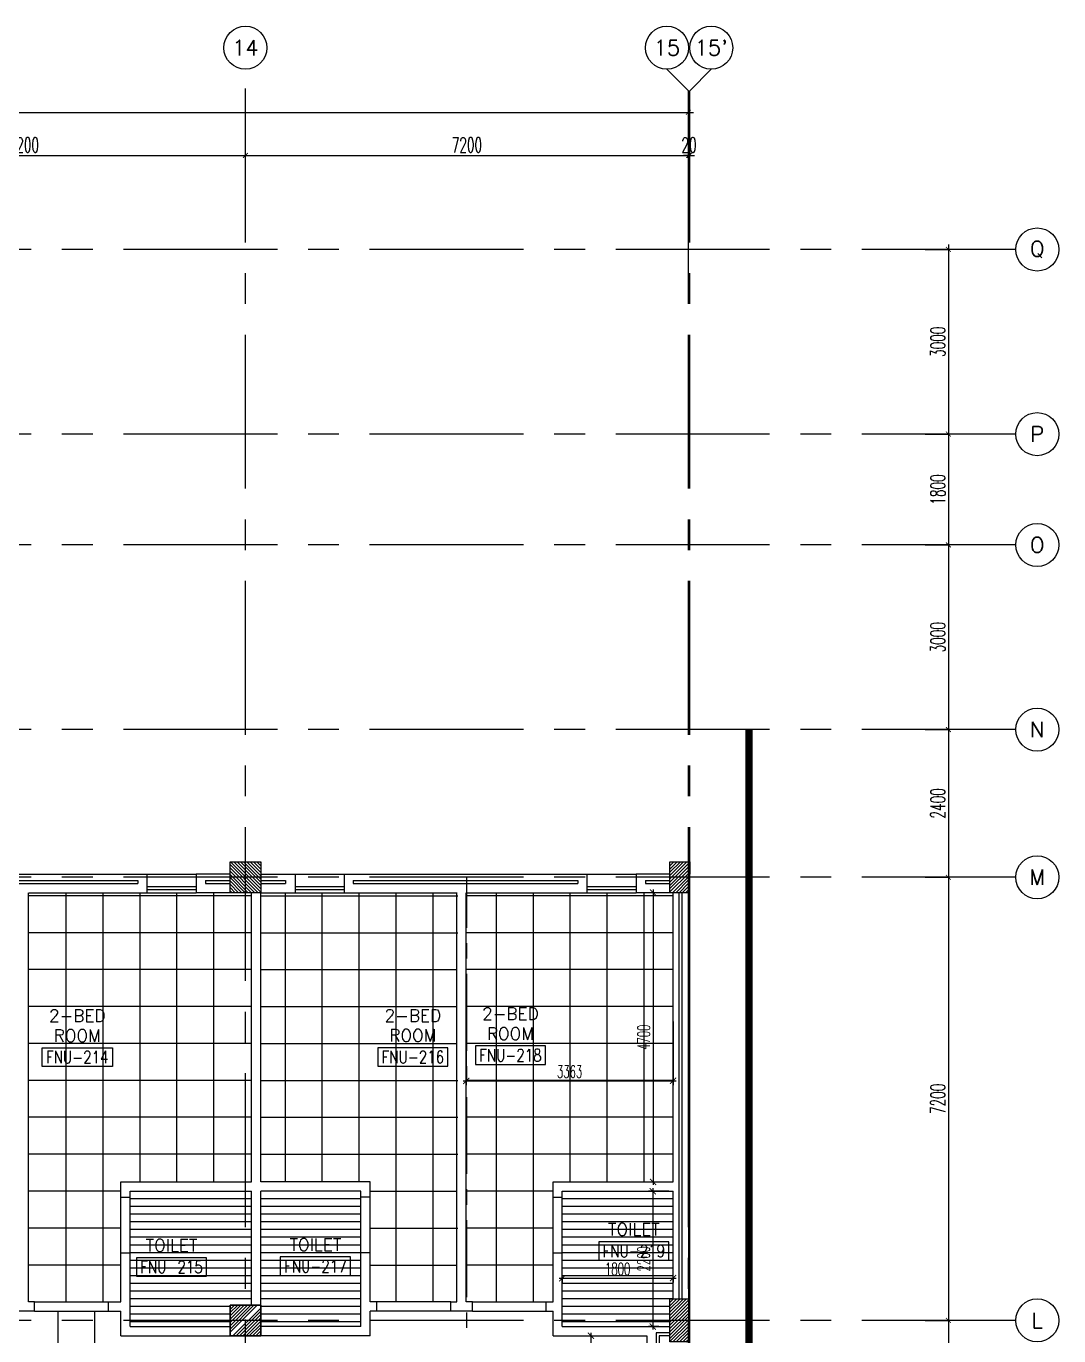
# Model space of a CAD drawing. Extents: x 88808.2 to 88899.2, y 39921.6 to 40001.1.
# Drawn here: x 88882.41 to 88899.19, y 39979.85 to 40001.13 of the extents above; entities that cross this region are included whole.
import ezdxf
from ezdxf.enums import TextEntityAlignment as Align

# ---------------------------------------------------------------- set-up
doc = ezdxf.new("R2010")
doc.units = 0
doc.header["$MEASUREMENT"] = 0
doc.header["$PDMODE"] = 34
for name, pattern in [('CENTER', [2, 1.25, -0.25, 0.25, -0.25]), ('CENTER2', [1.125, 0.75, -0.125, 0.125, -0.125]), ('CENTERX2', [4, 2.5, -0.5, 0.5, -0.5])]:
    doc.linetypes.add(name, pattern=pattern)
doc.layers.get('0').update_dxf_attribs({"color": 4, "linetype": 'CONTINUOUS'})
doc.layers.get('DEFPOINTS').update_dxf_attribs({"linetype": 'CONTINUOUS'})
for name, color, linetype in [('AX-CR', 2, 'CONTINUOUS'), ('AX-DIM', 4, 'CONTINUOUS'), ('AX-TXT', 2, 'CONTINUOUS'), ('AXES', 11, 'CENTERX2'), ('AXES1', 11, 'CENTER'), ('CEILING', 4, 'CONTINUOUS'), ('COL', 2, 'CONTINUOUS'), ('DIM', 4, 'CONTINUOUS'), ('ELEV', 2, 'CONTINUOUS'), ('HAT', 11, 'CONTINUOUS'), ('INSUL', 4, 'CONTINUOUS'), ('RM-BOX', 11, 'CONTINUOUS'), ('RM-NAME', 11, 'CONTINUOUS'), ('RM-NO', 11, 'CONTINUOUS'), ('ROOF', 7, 'CONTINUOUS'), ('STR', 5, 'CONTINUOUS'), ('WALL', 2, 'CONTINUOUS'), ('WIN', 3, 'CONTINUOUS')]:
    doc.layers.add(name, color=color, linetype=linetype)
doc.styles.add('ROMANS', font='ROMANS.shx', dxfattribs={"width": 0.6})
doc.dimstyles.new('DIM-OUT', dxfattribs={"dimscale": 0, "dimtxt": 0.24, "dimasz": 0.08, "dimexe": 0.02, "dimexo": 0.02, "dimgap": 0.05, "dimtad": 1, "dimdec": 0, "dimlfac": 1000, "dimzin": 0, "dimtxsty": 'ROMANS', "dimblk1": 'ARCHTICK', "dimblk2": 'ARCHTICK', "dimsah": 1, "dimcen": 0.01, "dimdle": 0.08, "dimclrd": 4, "dimclre": 4, "dimclrt": 2, "dimazin": 3, "dimtp": 2, "dimtm": 2, "dimtfac": 0.114286, "dimtdec": 0, "dimtix": 1, "dimtmove": 0, "dimatfit": 3, "dimtolj": 1, "dimtzin": 0})
doc.dimstyles.new('STANDARD_IN', dxfattribs={"dimtxt": 0.2, "dimasz": 0.1, "dimexe": 0.07, "dimexo": 0.07, "dimgap": 0.05, "dimtad": 1, "dimdec": 0, "dimlfac": 1000, "dimzin": 0, "dimtxsty": 'ROMANS', "dimblk": 'ARCHTICK', "dimcen": 0.05, "dimdle": 0.05, "dimclrd": 4, "dimclre": 4, "dimclrt": 2, "dimazin": 3, "dimtfac": 1, "dimtdec": 0, "dimtmove": 0, "dimatfit": 3, "dimtolj": 1, "dimtzin": 0})

# ---------------------------------------------------------------- blocks, each defined once
blk = doc.blocks.new('_ARCHTICK')
at = {"color": 0, "linetype": 'BYBLOCK', "const_width": 0.15}
blk.add_lwpolyline([(-0.5, -0.5), (0.5, 0.5)], dxfattribs=at)
blk = doc.blocks.new('*D265')
at = {"layer": 'AX-DIM', "color": 4}
for p, q in [((88818.48, 39999.348), (88818.48, 39999.748)), ((88893.17, 39996.657), (88893.17, 39999.748)), ((88818.4, 39999.728), (88893.25, 39999.728))]:
    blk.add_line(p, q, dxfattribs=at)
at = {"layer": 'DEFPOINTS', "color": 0}
for p in [(88893.17, 39999.728), (88818.48, 39999.328), (88893.17, 39996.637)]:
    blk.add_point(p, dxfattribs=at)
at = {"layer": 'AX-DIM', "color": 4, "xscale": 0.08, "yscale": 0.08, "zscale": 0.08, "rotation": 180}
blk.add_blockref('_ARCHTICK', (88818.48, 39999.728), dxfattribs=at)
at = {"layer": 'AX-DIM', "color": 4, "xscale": 0.08, "yscale": 0.08, "zscale": 0.08}
blk.add_blockref('_ARCHTICK', (88893.17, 39999.728), dxfattribs=at)
at = {"layer": 'AX-DIM', "color": 2, "insert": (88855.825, 39999.898), "char_height": 0.24, "attachment_point": 5, "style": 'ROMANS'}
blk.add_mtext('\\A1;74690', dxfattribs=at)
blk = doc.blocks.new('*D39')
at = {"layer": 'AX-DIM', "color": 4}
for p, q in [((88878.69, 39999.028), (88886.05, 39999.028)), ((88878.77, 39998.648), (88878.77, 39999.048)), ((88885.97, 39998.648), (88885.97, 39999.048))]:
    blk.add_line(p, q, dxfattribs=at)
at = {"layer": 'DEFPOINTS', "color": 0}
for p in [(88885.97, 39999.028), (88878.77, 39998.628), (88885.97, 39998.628)]:
    blk.add_point(p, dxfattribs=at)
at = {"layer": 'AX-DIM', "color": 4, "xscale": 0.08, "yscale": 0.08, "zscale": 0.08, "rotation": 180}
blk.add_blockref('_ARCHTICK', (88878.77, 39999.028), dxfattribs=at)
at = {"layer": 'AX-DIM', "color": 4, "xscale": 0.08, "yscale": 0.08, "zscale": 0.08}
blk.add_blockref('_ARCHTICK', (88885.97, 39999.028), dxfattribs=at)
at = {"layer": 'AX-DIM', "color": 2, "insert": (88882.37, 39999.198), "char_height": 0.24, "attachment_point": 5, "style": 'ROMANS'}
blk.add_mtext('\\A1;7200', dxfattribs=at)
blk = doc.blocks.new('*D38')
at = {"layer": 'AX-DIM', "color": 4}
for p, q in [((88885.89, 39999.028), (88893.25, 39999.028)), ((88885.97, 39998.648), (88885.97, 39999.048)), ((88893.17, 39998.648), (88893.17, 39999.048))]:
    blk.add_line(p, q, dxfattribs=at)
at = {"layer": 'DEFPOINTS', "color": 0}
for p in [(88893.17, 39999.028), (88885.97, 39998.628), (88893.17, 39998.628)]:
    blk.add_point(p, dxfattribs=at)
at = {"layer": 'AX-DIM', "color": 4, "xscale": 0.08, "yscale": 0.08, "zscale": 0.08, "rotation": 180}
blk.add_blockref('_ARCHTICK', (88885.97, 39999.028), dxfattribs=at)
at = {"layer": 'AX-DIM', "color": 4, "xscale": 0.08, "yscale": 0.08, "zscale": 0.08}
blk.add_blockref('_ARCHTICK', (88893.17, 39999.028), dxfattribs=at)
at = {"layer": 'AX-DIM', "color": 2, "insert": (88889.57, 39999.198), "char_height": 0.24, "attachment_point": 5, "style": 'ROMANS'}
blk.add_mtext('\\A1;7200', dxfattribs=at)
blk = doc.blocks.new('*D211')
at = {"layer": 'DEFPOINTS', "color": 0, "linetype": 'CONTINUOUS'}
for p in [(88891.12, 39979.85), (88891.12, 39977.45), (88891.584, 39977.45)]:
    blk.add_point(p, dxfattribs=at)
at = {"layer": 'DIM', "color": 4, "linetype": 'CONTINUOUS'}
for p, q in [((88891.19, 39979.85), (88891.654, 39979.85)), ((88891.584, 39979.9), (88891.584, 39977.4)), ((88891.19, 39977.45), (88891.654, 39977.45))]:
    blk.add_line(p, q, dxfattribs=at)
at = {"layer": 'DIM', "color": 4, "linetype": 'CONTINUOUS', "xscale": 0.1, "yscale": 0.1, "zscale": 0.1}
for p, rotation in [((88891.584, 39979.85), 90), ((88891.584, 39977.45), 270)]:
    blk.add_blockref('_ARCHTICK', p, dxfattribs=dict(at, rotation=rotation))
at = {"layer": 'DIM', "color": 2, "linetype": 'CONTINUOUS', "insert": (88891.434, 39978.65), "char_height": 0.2, "attachment_point": 5, "rotation": 90, "style": 'ROMANS'}
blk.add_mtext('\\A1;2400', dxfattribs=at)
blk = doc.blocks.new('*D210')
at = {"layer": 'DEFPOINTS', "color": 0, "linetype": 'CONTINUOUS'}
for p in [(88891.12, 39980.876), (88892.92, 39980.876), (88892.92, 39980.786)]:
    blk.add_point(p, dxfattribs=at)
at = {"layer": 'DIM', "color": 4, "linetype": 'CONTINUOUS'}
for p, q in [((88891.12, 39980.806), (88891.12, 39980.716)), ((88892.92, 39980.806), (88892.92, 39980.716)), ((88891.07, 39980.786), (88892.97, 39980.786))]:
    blk.add_line(p, q, dxfattribs=at)
at = {"layer": 'DIM', "color": 4, "linetype": 'CONTINUOUS', "xscale": 0.1, "yscale": 0.1, "zscale": 0.1, "rotation": 180}
blk.add_blockref('_ARCHTICK', (88891.12, 39980.786), dxfattribs=at)
at = {"layer": 'DIM', "color": 4, "linetype": 'CONTINUOUS', "xscale": 0.1, "yscale": 0.1, "zscale": 0.1}
blk.add_blockref('_ARCHTICK', (88892.92, 39980.786), dxfattribs=at)
at = {"layer": 'DIM', "color": 2, "linetype": 'CONTINUOUS', "insert": (88892.02, 39980.936), "char_height": 0.2, "attachment_point": 5, "style": 'ROMANS'}
blk.add_mtext('\\A1;1800', dxfattribs=at)
blk = doc.blocks.new('*D207')
at = {"layer": 'DEFPOINTS', "color": 0, "linetype": 'CONTINUOUS'}
for p in [(88889.558, 39985.027), (88892.92, 39985.027), (88892.92, 39983.992)]:
    blk.add_point(p, dxfattribs=at)
at = {"layer": 'DIM', "color": 4, "linetype": 'CONTINUOUS'}
for p, q in [((88889.558, 39984.957), (88889.558, 39983.922)), ((88892.92, 39984.957), (88892.92, 39983.922)), ((88889.508, 39983.992), (88892.97, 39983.992))]:
    blk.add_line(p, q, dxfattribs=at)
at = {"layer": 'DIM', "color": 4, "linetype": 'CONTINUOUS', "xscale": 0.1, "yscale": 0.1, "zscale": 0.1, "rotation": 180}
blk.add_blockref('_ARCHTICK', (88889.558, 39983.992), dxfattribs=at)
at = {"layer": 'DIM', "color": 4, "linetype": 'CONTINUOUS', "xscale": 0.1, "yscale": 0.1, "zscale": 0.1}
blk.add_blockref('_ARCHTICK', (88892.92, 39983.992), dxfattribs=at)
at = {"layer": 'DIM', "color": 2, "linetype": 'CONTINUOUS', "insert": (88891.239, 39984.142), "char_height": 0.2, "attachment_point": 5, "style": 'ROMANS'}
blk.add_mtext('\\A1;3363', dxfattribs=at)
blk = doc.blocks.new('RM1')
at = {"layer": 'RM-BOX'}
blk.add_lwpolyline([(570, -200), (-570, -200), (-570, -500), (570, -500)], close=True, dxfattribs=at)
at = {"layer": 'RM-NAME', "style": 'ROMANS'}
blk.add_attdef('ROOMNAME1', text='', height=200, dxfattribs=at).set_placement((0, 324), align=Align.MIDDLE)
blk = doc.blocks.new('*X47')
at = {"color": 0}
for p, q in [((203889, 118293), (204345, 118750)), ((203889, 118346), (204292, 118750)), ((203889, 118399), (204239, 118750)), ((203889, 118452), (204186, 118750)), ((203889, 118505), (204133, 118750)), ((203889, 118558), (204080, 118750)), ((203889, 118611), (204027, 118750)), ((203889, 118665), (203974, 118750)), ((203889, 118718), (203921, 118750)), ((203898, 118250), (204389, 118740)), ((203951, 118250), (204389, 118687)), ((204004, 118250), (204389, 118634)), ((204057, 118250), (204389, 118581)), ((204110, 118250), (204389, 118528)), ((204163, 118250), (204389, 118475)), ((204216, 118250), (204389, 118422)), ((204269, 118250), (204389, 118369)), ((204322, 118250), (204389, 118316)), ((204375, 118250), (204389, 118263))]:
    blk.add_line(p, q, dxfattribs=at)
blk = doc.blocks.new('COL50')
at = {"layer": 'COL'}
blk.add_lwpolyline([(-250, 250), (-250, -250), (250, -250), (250, 250)], close=True, dxfattribs=at)
blk = doc.blocks.new('AXU')
at = {"layer": 'AX-CR'}
blk.add_circle((0, 350), 350, dxfattribs=at)
blk = doc.blocks.new('*X30')
at = {"color": 0}
for p, q in [((203889, 169947), (204331, 170390)), ((203889, 170000), (204278, 170390)), ((203889, 170053), (204225, 170390)), ((203889, 170107), (204172, 170390)), ((203889, 170160), (204119, 170390)), ((203889, 170213), (204066, 170390)), ((203889, 170266), (204013, 170390)), ((203889, 170319), (203960, 170390)), ((203889, 170372), (203907, 170390)), ((203937, 169890), (204389, 170341)), ((203990, 169890), (204389, 170288)), ((204043, 169890), (204389, 170235)), ((204096, 169890), (204389, 170182)), ((204149, 169890), (204389, 170129)), ((204202, 169890), (204389, 170076)), ((204255, 169890), (204389, 170023)), ((204308, 169890), (204389, 169970)), ((204361, 169890), (204389, 169917))]:
    blk.add_line(p, q, dxfattribs=at)
blk = doc.blocks.new('*D40')
at = {"layer": 'AX-DIM', "color": 4}
for p, q in [((88893.17, 39999.028), (88893.09, 39999.028)), ((88893.17, 39998.648), (88893.17, 39999.048)), ((88893.17, 39999.028), (88893.19, 39999.028)), ((88893.19, 39998.648), (88893.19, 39999.048)), ((88893.19, 39999.028), (88893.27, 39999.028))]:
    blk.add_line(p, q, dxfattribs=at)
at = {"layer": 'DEFPOINTS', "color": 0}
for p in [(88893.19, 39999.028), (88893.17, 39998.628), (88893.19, 39998.628)]:
    blk.add_point(p, dxfattribs=at)
at = {"layer": 'AX-DIM', "color": 4, "xscale": 0.08, "yscale": 0.08, "zscale": 0.08}
blk.add_blockref('_ARCHTICK', (88893.17, 39999.028), dxfattribs=at)
at = {"layer": 'AX-DIM', "color": 4, "xscale": 0.08, "yscale": 0.08, "zscale": 0.08, "rotation": 180}
blk.add_blockref('_ARCHTICK', (88893.19, 39999.028), dxfattribs=at)
at = {"layer": 'AX-DIM', "color": 2, "insert": (88893.18, 39999.198), "char_height": 0.24, "attachment_point": 5, "style": 'ROMANS'}
blk.add_mtext('\\A1;20', dxfattribs=at)
blk = doc.blocks.new('*D209')
at = {"layer": 'DEFPOINTS', "color": 0, "linetype": 'CONTINUOUS'}
for p in [(88892.92, 39982.2), (88892.591, 39980), (88892.758, 39980)]:
    blk.add_point(p, dxfattribs=at)
at = {"layer": 'DIM', "color": 4, "linetype": 'CONTINUOUS'}
for p, q in [((88892.85, 39982.2), (88892.521, 39982.2)), ((88892.591, 39982.25), (88892.591, 39979.95)), ((88892.688, 39980), (88892.521, 39980))]:
    blk.add_line(p, q, dxfattribs=at)
at = {"layer": 'DIM', "color": 4, "linetype": 'CONTINUOUS', "xscale": 0.1, "yscale": 0.1, "zscale": 0.1}
for p, rotation in [((88892.591, 39982.2), 90), ((88892.591, 39980), 270)]:
    blk.add_blockref('_ARCHTICK', p, dxfattribs=dict(at, rotation=rotation))
at = {"layer": 'DIM', "color": 2, "linetype": 'CONTINUOUS', "insert": (88892.441, 39981.1), "char_height": 0.2, "attachment_point": 5, "rotation": 90, "style": 'ROMANS'}
blk.add_mtext('\\A1;2200', dxfattribs=at)
blk = doc.blocks.new('*D208')
at = {"layer": 'DEFPOINTS', "color": 0, "linetype": 'CONTINUOUS'}
for p in [(88892.595, 39987.05), (88892.595, 39982.35), (88892.595, 39982.35)]:
    blk.add_point(p, dxfattribs=at)
at = {"layer": 'DIM', "color": 4, "linetype": 'CONTINUOUS'}
blk.add_line((88892.595, 39987.1), (88892.595, 39982.3), dxfattribs=at)
at = {"layer": 'DIM', "color": 4, "linetype": 'CONTINUOUS', "xscale": 0.1, "yscale": 0.1, "zscale": 0.1}
for p, rotation in [((88892.595, 39987.05), 90), ((88892.595, 39982.35), 270)]:
    blk.add_blockref('_ARCHTICK', p, dxfattribs=dict(at, rotation=rotation))
at = {"layer": 'DIM', "color": 2, "linetype": 'CONTINUOUS', "insert": (88892.445, 39984.7), "char_height": 0.2, "attachment_point": 5, "rotation": 90, "style": 'ROMANS'}
blk.add_mtext('\\A1;4700', dxfattribs=at)
blk = doc.blocks.new('C-300')
at = {"layer": 'HAT', "linetype": 'BYBLOCK', "ltscale": 0.3}
h = blk.add_hatch(dxfattribs=at)
h.set_pattern_fill('ANSI31', color=8, scale=300, style=0)
h.set_pattern_definition([(45, (-258496.182, -82361.005), (-26.5165043, 26.5165043), [])])
h.paths.add_polyline_path([(300, 500), (0, 500), (0, 250), (300, 250)])
h.paths.add_polyline_path([(300, 250), (0, 250), (0, 0), (300, 0)])
at = {"layer": 'COL'}
blk.add_lwpolyline([(0, 500), (300, 500), (300, 0), (0, 0)], close=True, dxfattribs=at)
blk = doc.blocks.new('C11')
at = {"layer": 'HAT'}
h = blk.add_hatch(dxfattribs=at)
h.set_pattern_fill('ANSI31', color=256, scale=300, style=0)
h.set_pattern_definition([(45, (-248556.182, -75061.005), (-26.5165043, 26.5165043), [])])
h.paths.add_polyline_path([(300, 700), (0, 700), (0, 350), (300, 350)])
h.paths.add_polyline_path([(300, 350), (0, 350), (0, 0), (300, 0)])
at = {"layer": 'COL'}
blk.add_lwpolyline([(300, 700), (300, 0), (0, 0), (0, 700)], close=True, dxfattribs=at)
blk = doc.blocks.new('*D262')
at = {"layer": 'AX-DIM', "color": 4}
for p, q in [((88897.015, 39994.5), (88897.415, 39994.5)), ((88897.395, 39994.58), (88897.395, 39992.62)), ((88897.015, 39992.7), (88897.415, 39992.7))]:
    blk.add_line(p, q, dxfattribs=at)
at = {"layer": 'DEFPOINTS', "color": 0}
for p in [(88896.995, 39994.5), (88896.995, 39992.7), (88897.395, 39992.7)]:
    blk.add_point(p, dxfattribs=at)
at = {"layer": 'AX-DIM', "color": 4, "xscale": 0.08, "yscale": 0.08, "zscale": 0.08}
for p, rotation in [((88897.395, 39994.5), 90), ((88897.395, 39992.7), 270)]:
    blk.add_blockref('_ARCHTICK', p, dxfattribs=dict(at, rotation=rotation))
at = {"layer": 'AX-DIM', "color": 2, "insert": (88897.225, 39993.6), "char_height": 0.24, "attachment_point": 5, "rotation": 90, "style": 'ROMANS'}
blk.add_mtext('\\A1;1800', dxfattribs=at)
blk = doc.blocks.new('*D261')
at = {"layer": 'AX-DIM', "color": 4}
for p, q in [((88897.395, 39992.78), (88897.395, 39989.62)), ((88897.015, 39992.7), (88897.415, 39992.7)), ((88897.015, 39989.7), (88897.415, 39989.7))]:
    blk.add_line(p, q, dxfattribs=at)
at = {"layer": 'DEFPOINTS', "color": 0}
for p in [(88896.995, 39992.7), (88896.995, 39989.7), (88897.395, 39989.7)]:
    blk.add_point(p, dxfattribs=at)
at = {"layer": 'AX-DIM', "color": 4, "xscale": 0.08, "yscale": 0.08, "zscale": 0.08}
for p, rotation in [((88897.395, 39992.7), 90), ((88897.395, 39989.7), 270)]:
    blk.add_blockref('_ARCHTICK', p, dxfattribs=dict(at, rotation=rotation))
at = {"layer": 'AX-DIM', "color": 2, "insert": (88897.225, 39991.2), "char_height": 0.24, "attachment_point": 5, "rotation": 90, "style": 'ROMANS'}
blk.add_mtext('\\A1;3000', dxfattribs=at)
blk = doc.blocks.new('*D260')
at = {"layer": 'AX-DIM', "color": 4}
for p, q in [((88897.015, 39997.5), (88897.415, 39997.5)), ((88897.395, 39997.58), (88897.395, 39994.42)), ((88897.015, 39994.5), (88897.415, 39994.5))]:
    blk.add_line(p, q, dxfattribs=at)
at = {"layer": 'DEFPOINTS', "color": 0}
for p in [(88896.995, 39997.5), (88896.995, 39994.5), (88897.395, 39994.5)]:
    blk.add_point(p, dxfattribs=at)
at = {"layer": 'AX-DIM', "color": 4, "xscale": 0.08, "yscale": 0.08, "zscale": 0.08}
for p, rotation in [((88897.395, 39997.5), 90), ((88897.395, 39994.5), 270)]:
    blk.add_blockref('_ARCHTICK', p, dxfattribs=dict(at, rotation=rotation))
at = {"layer": 'AX-DIM', "color": 2, "insert": (88897.225, 39996), "char_height": 0.24, "attachment_point": 5, "rotation": 90, "style": 'ROMANS'}
blk.add_mtext('\\A1;3000', dxfattribs=at)
blk = doc.blocks.new('*D259')
at = {"layer": 'AX-DIM', "color": 4}
for p, q in [((88897.015, 39987.3), (88897.415, 39987.3)), ((88897.395, 39987.38), (88897.395, 39980.02)), ((88897.015, 39980.1), (88897.415, 39980.1))]:
    blk.add_line(p, q, dxfattribs=at)
at = {"layer": 'DEFPOINTS', "color": 0}
for p in [(88896.995, 39987.3), (88896.995, 39980.1), (88897.395, 39980.1)]:
    blk.add_point(p, dxfattribs=at)
at = {"layer": 'AX-DIM', "color": 4, "xscale": 0.08, "yscale": 0.08, "zscale": 0.08}
for p, rotation in [((88897.395, 39987.3), 90), ((88897.395, 39980.1), 270)]:
    blk.add_blockref('_ARCHTICK', p, dxfattribs=dict(at, rotation=rotation))
at = {"layer": 'AX-DIM', "color": 2, "insert": (88897.225, 39983.7), "char_height": 0.24, "attachment_point": 5, "rotation": 90, "style": 'ROMANS'}
blk.add_mtext('\\A1;7200', dxfattribs=at)
blk = doc.blocks.new('*D257')
at = {"layer": 'AX-DIM', "color": 4}
for p, q in [((88897.395, 39980.18), (88897.395, 39972.82)), ((88897.015, 39980.1), (88897.415, 39980.1)), ((88897.015, 39972.9), (88897.415, 39972.9))]:
    blk.add_line(p, q, dxfattribs=at)
at = {"layer": 'DEFPOINTS', "color": 0}
for p in [(88896.995, 39980.1), (88896.995, 39972.9), (88897.395, 39972.9)]:
    blk.add_point(p, dxfattribs=at)
at = {"layer": 'AX-DIM', "color": 4, "xscale": 0.08, "yscale": 0.08, "zscale": 0.08}
for p, rotation in [((88897.395, 39980.1), 90), ((88897.395, 39972.9), 270)]:
    blk.add_blockref('_ARCHTICK', p, dxfattribs=dict(at, rotation=rotation))
at = {"layer": 'AX-DIM', "color": 2, "insert": (88897.225, 39976.5), "char_height": 0.24, "attachment_point": 5, "rotation": 90, "style": 'ROMANS'}
blk.add_mtext('\\A1;7200', dxfattribs=at)
blk = doc.blocks.new('*D256')
at = {"layer": 'AX-DIM', "color": 4}
for p, q in [((88897.395, 39989.78), (88897.395, 39987.22)), ((88897.015, 39989.7), (88897.415, 39989.7)), ((88897.015, 39987.3), (88897.415, 39987.3))]:
    blk.add_line(p, q, dxfattribs=at)
at = {"layer": 'DEFPOINTS', "color": 0}
for p in [(88896.995, 39989.7), (88896.995, 39987.3), (88897.395, 39987.3)]:
    blk.add_point(p, dxfattribs=at)
at = {"layer": 'AX-DIM', "color": 4, "xscale": 0.08, "yscale": 0.08, "zscale": 0.08}
for p, rotation in [((88897.395, 39989.7), 90), ((88897.395, 39987.3), 270)]:
    blk.add_blockref('_ARCHTICK', p, dxfattribs=dict(at, rotation=rotation))
at = {"layer": 'AX-DIM', "color": 2, "insert": (88897.225, 39988.5), "char_height": 0.24, "attachment_point": 5, "rotation": 90, "style": 'ROMANS'}
blk.add_mtext('\\A1;2400', dxfattribs=at)
blk = doc.blocks.new('AXR')
at = {"layer": 'AX-CR'}
blk.add_circle((350, 0), 350, dxfattribs=at)

msp = doc.modelspace()

# ---------------------------------------------------------------- linework, layer by layer
at = {"layer": 'AXES'}
for p, q in [((88885.9703, 39921.6153), (88885.9703, 40000.4279)), ((88893.1703, 40000.0779), (88892.8203, 40000.4279)), ((88893.1903, 40000.0779), (88893.5403, 40000.4279)), ((88893.1703, 39921.6153), (88893.1703, 40000.0779)), ((88893.1903, 39921.6153), (88893.1903, 40000.0779)), ((88898.4894, 39997.4996), (88876.9703, 39997.4996)), ((88898.4894, 39994.4996), (88876.9703, 39994.4996)), ((88898.4894, 39992.6996), (88876.9703, 39992.6996)), ((88898.4894, 39989.6996), (88876.9703, 39989.6996)), ((88898.4894, 39987.2996), (88876.9703, 39987.2996)), ((88898.4894, 39980.0996), (88876.9703, 39980.0996))]:
    msp.add_line(p, q, dxfattribs=at)
at = {"layer": 'AXES1'}
msp.add_line((88889.5703, 39928.4796), (88889.5703, 39987.2996), dxfattribs=at)
at = {"layer": 'CEILING', "linetype": 'BYBLOCK', "ltscale": 0.3}
for p, q in [((88886.0703, 39986.9996), (88882.4453, 39986.9996)), ((88883.0578, 39980.3996), (88883.0578, 39987.0496)), ((88883.6578, 39980.3996), (88883.6578, 39987.0496)), ((88884.2578, 39982.3496), (88884.2578, 39987.0496)), ((88884.8578, 39982.3496), (88884.8578, 39987.0496)), ((88885.4578, 39982.3496), (88885.4578, 39987.0496)), ((88886.2203, 39986.9996), (88889.4203, 39986.9996)), ((88886.614, 39987.0496), (88886.614, 39982.3496)), ((88887.214, 39987.0496), (88887.214, 39982.3496)), ((88887.814, 39987.0496), (88887.814, 39982.3496)), ((88888.414, 39987.0496), (88888.414, 39980.3996)), ((88889.014, 39987.0496), (88889.014, 39980.3996)), ((88892.9203, 39986.9996), (88889.5703, 39986.9996)), ((88886.0703, 39986.3996), (88882.4453, 39986.3996)), ((88886.2203, 39986.3996), (88889.4203, 39986.3996)), ((88892.9203, 39986.3996), (88889.5703, 39986.3996)), ((88886.0703, 39985.7996), (88882.4453, 39985.7996)), ((88886.2203, 39985.7996), (88889.4078, 39985.7996)), ((88892.9203, 39985.7996), (88889.5703, 39985.7996)), ((88886.0703, 39985.1996), (88882.4453, 39985.1996)), ((88886.2203, 39985.1996), (88889.4078, 39985.1996)), ((88892.9203, 39985.1996), (88889.5703, 39985.1996)), ((88886.0703, 39984.5996), (88882.4453, 39984.5996)), ((88886.2203, 39984.5996), (88889.4078, 39984.5996)), ((88892.9203, 39984.5996), (88889.5703, 39984.5996)), ((88886.0703, 39983.9996), (88882.4453, 39983.9996)), ((88886.2203, 39983.9996), (88889.4203, 39983.9996)), ((88892.9203, 39983.9996), (88889.5703, 39983.9996)), ((88886.0703, 39983.3996), (88882.4453, 39983.3996)), ((88886.2203, 39983.3996), (88889.4203, 39983.3996)), ((88892.9203, 39983.3996), (88889.5703, 39983.3996)), ((88886.0703, 39982.7996), (88882.4453, 39982.7996)), ((88886.2203, 39982.7996), (88889.4203, 39982.7996)), ((88892.9203, 39982.7996), (88889.5703, 39982.7996)), ((88883.9453, 39982.1996), (88882.4453, 39982.1996)), ((88887.9953, 39982.1996), (88889.4078, 39982.1996)), ((88890.9703, 39982.1996), (88889.5703, 39982.1996)), ((88886.0703, 39982.0746), (88884.0953, 39982.0746)), ((88886.0703, 39981.9496), (88884.0953, 39981.9496)), ((88887.8453, 39982.0746), (88886.2203, 39982.0746)), ((88887.8453, 39981.9496), (88886.2203, 39981.9496)), ((88892.9203, 39982.0746), (88891.1203, 39982.0746)), ((88892.9203, 39981.9496), (88891.1203, 39981.9496)), ((88886.0703, 39981.8246), (88884.0953, 39981.8246)), ((88886.0703, 39981.6996), (88884.0953, 39981.6996)), ((88887.8453, 39981.8246), (88886.2203, 39981.8246)), ((88887.8453, 39981.6996), (88886.2203, 39981.6996)), ((88892.9203, 39981.8246), (88891.1203, 39981.8246)), ((88892.9203, 39981.6996), (88891.1203, 39981.6996)), ((88883.9453, 39981.5996), (88882.4453, 39981.5996)), ((88886.0703, 39981.5746), (88884.0953, 39981.5746)), ((88886.0703, 39981.4496), (88884.0953, 39981.4496)), ((88887.8453, 39981.5746), (88886.2203, 39981.5746)), ((88887.8453, 39981.4496), (88886.2203, 39981.4496)), ((88887.9953, 39981.5996), (88889.4203, 39981.5996)), ((88890.9703, 39981.5996), (88889.5703, 39981.5996)), ((88892.9203, 39981.5746), (88891.1203, 39981.5746)), ((88892.9203, 39981.4496), (88891.1203, 39981.4496)), ((88886.0703, 39981.3246), (88884.0953, 39981.3246)), ((88887.8453, 39981.3246), (88886.2203, 39981.3246)), ((88892.9203, 39981.3246), (88891.1203, 39981.3246)), ((88886.0703, 39981.1996), (88884.0953, 39981.1996)), ((88886.0703, 39981.0746), (88884.0953, 39981.0746)), ((88887.8453, 39981.1996), (88886.2203, 39981.1996)), ((88887.8453, 39981.0746), (88886.2203, 39981.0746)), ((88892.9203, 39981.1996), (88891.1203, 39981.1996)), ((88892.9203, 39981.0746), (88891.1203, 39981.0746)), ((88883.9453, 39980.9996), (88882.4453, 39980.9996)), ((88886.0703, 39980.9496), (88884.0953, 39980.9496)), ((88886.0703, 39980.8246), (88884.0953, 39980.8246)), ((88887.8453, 39980.9496), (88886.2203, 39980.9496)), ((88887.8453, 39980.8246), (88886.2203, 39980.8246)), ((88887.9953, 39980.9996), (88889.4078, 39980.9996)), ((88890.9703, 39980.9996), (88889.5703, 39980.9996)), ((88892.9203, 39980.9496), (88891.1203, 39980.9496)), ((88892.9203, 39980.8246), (88891.1203, 39980.8246)), ((88886.0703, 39980.6996), (88884.0953, 39980.6996)), ((88887.8453, 39980.6996), (88886.2203, 39980.6996)), ((88892.9203, 39980.6996), (88891.1203, 39980.6996)), ((88886.0703, 39980.5746), (88884.0953, 39980.5746)), ((88886.0703, 39980.4496), (88884.0953, 39980.4496)), ((88887.8453, 39980.5746), (88886.2203, 39980.5746)), ((88887.8453, 39980.4496), (88886.2203, 39980.4496)), ((88892.9203, 39980.5746), (88891.1203, 39980.5746)), ((88892.9203, 39980.4496), (88891.1203, 39980.4496)), ((88885.7203, 39980.3246), (88884.0953, 39980.3246)), ((88885.7203, 39980.1996), (88884.0953, 39980.1996)), ((88887.8453, 39980.3246), (88886.2203, 39980.3246)), ((88887.8453, 39980.1996), (88886.2203, 39980.1996)), ((88892.8703, 39980.3246), (88891.1203, 39980.3246)), ((88892.8703, 39980.1996), (88891.1203, 39980.1996)), ((88885.7203, 39980.0746), (88884.0953, 39980.0746)), ((88887.8453, 39980.0746), (88886.2203, 39980.0746)), ((88892.8703, 39980.0746), (88891.1203, 39980.0746))]:
    msp.add_line(p, q, dxfattribs=at)
at = {"layer": 'CEILING', "linetype": 'CONTINUOUS'}
for p, q in [((88890.0453, 39987.0496), (88890.0453, 39980.3996)), ((88890.6453, 39987.0496), (88890.6453, 39980.3996)), ((88891.2453, 39987.0496), (88891.2453, 39982.3496)), ((88891.8453, 39987.0496), (88891.8453, 39982.3496)), ((88892.4453, 39987.0496), (88892.4453, 39982.3496)), ((88882.9203, 39980.2496), (88882.9203, 39973.1496)), ((88883.5203, 39980.2496), (88883.5203, 39963.3096))]:
    msp.add_line(p, q, dxfattribs=at)
at = {"layer": 'COL'}
msp.add_lwpolyline([(88885.7203, 39987.0496), (88885.7203, 39987.5496), (88886.2203, 39987.5496), (88886.2203, 39987.0496)], close=True, dxfattribs=at)
at = {"layer": 'ELEV', "linetype": 'CENTER2', "const_width": 0.12}
msp.add_lwpolyline([(88894.1545, 39926.0796), (88894.1545, 39989.6996)], dxfattribs=at)
at = {"layer": 'INSUL'}
for p, q in [((88880.5236, 39987.2496), (88884.2203, 39987.2496)), ((88880.5236, 39987.1996), (88884.2203, 39987.1996)), ((88884.2203, 39987.2496), (88884.2203, 39987.1996)), ((88885.3203, 39987.2496), (88885.7203, 39987.2496)), ((88885.3203, 39987.2496), (88885.3203, 39987.1996)), ((88885.3203, 39987.1996), (88885.7203, 39987.1996)), ((88886.2203, 39987.2496), (88886.6236, 39987.2496)), ((88886.2203, 39987.1996), (88886.6236, 39987.1996)), ((88886.6236, 39987.2496), (88886.6236, 39987.1996)), ((88887.7236, 39987.2496), (88887.7236, 39987.1996)), ((88887.7236, 39987.2496), (88891.3703, 39987.2496)), ((88887.7236, 39987.1996), (88891.3703, 39987.1996)), ((88891.3703, 39987.2496), (88891.3703, 39987.1996)), ((88892.4703, 39987.2496), (88892.4703, 39987.1996)), ((88892.4703, 39987.2496), (88892.8703, 39987.2496)), ((88892.4703, 39987.1996), (88892.8703, 39987.1996)), ((88893.0203, 39980.4496), (88893.0203, 39987.0496)), ((88893.0703, 39980.4496), (88893.0703, 39987.0496)), ((88892.8703, 39979.8996), (88892.6453, 39979.8996)), ((88892.6453, 39979.8996), (88892.6453, 39979.7246)), ((88892.8703, 39979.8496), (88892.6953, 39979.8496)), ((88892.6953, 39979.8496), (88892.6953, 39979.7246))]:
    msp.add_line(p, q, dxfattribs=at)
at = {"layer": 'ROOF'}
msp.add_line((88893.1903, 39987.5496), (88893.1903, 39987.3496), dxfattribs=at)
at = {"layer": 'ROOF', "color": 9}
msp.add_line((88893.1903, 39979.7496), (88893.1903, 39987.3496), dxfattribs=at)
at = {"layer": 'STR'}
msp.add_line((88893.1903, 39979.7496), (88893.1903, 39979.8496), dxfattribs=at)
at = {"layer": 'WALL'}
for p, q in [((88880.3736, 39987.3496), (88884.3703, 39987.3496)), ((88884.3703, 39987.3496), (88884.3703, 39987.0496)), ((88885.7203, 39987.3496), (88885.1703, 39987.3496)), ((88885.1703, 39987.3496), (88885.1703, 39987.0496)), ((88886.2203, 39987.3496), (88886.7769, 39987.3496)), ((88886.7769, 39987.3496), (88886.7769, 39987.0496)), ((88887.5769, 39987.3496), (88887.5769, 39987.0496)), ((88887.5769, 39987.3496), (88891.5203, 39987.3496)), ((88891.5203, 39987.3496), (88891.5203, 39987.0496)), ((88892.8703, 39987.3496), (88892.3203, 39987.3496)), ((88892.3203, 39987.3496), (88892.3203, 39987.0496)), ((88882.4453, 39980.3996), (88882.4453, 39987.0496)), ((88882.4486, 39987.0496), (88884.3703, 39987.0496)), ((88885.7203, 39987.0496), (88885.1703, 39987.0496)), ((88886.0703, 39982.3496), (88886.0703, 39987.0496)), ((88886.2203, 39987.0496), (88886.7769, 39987.0496)), ((88886.2203, 39982.3496), (88886.2203, 39987.0496)), ((88887.5769, 39987.0496), (88889.4111, 39987.0496)), ((88889.4078, 39980.3996), (88889.4078, 39987.0496)), ((88889.5578, 39980.3996), (88889.5578, 39987.0496)), ((88889.5611, 39987.0496), (88891.5203, 39987.0496)), ((88892.8703, 39987.0496), (88892.3203, 39987.0496)), ((88892.9203, 39982.3496), (88892.9203, 39987.0496)), ((88893.1703, 39981.6996), (88893.1703, 39987.0496)), ((88893.1703, 39987.0496), (88893.1703, 39980.4496)), ((88883.9453, 39982.0996), (88883.9453, 39982.3496)), ((88887.9953, 39982.0996), (88887.9953, 39982.3496)), ((88890.9703, 39982.0996), (88890.9703, 39982.3496)), ((88890.9703, 39982.3496), (88892.9203, 39982.3496)), ((88883.9453, 39980.3996), (88883.9453, 39982.0996)), ((88884.0953, 39982.0996), (88884.0953, 39982.1996)), ((88884.0953, 39979.9996), (88884.0953, 39982.0996)), ((88886.0703, 39980.3496), (88886.0703, 39982.1996)), ((88886.2203, 39980.3496), (88886.2203, 39982.1996)), ((88887.8453, 39982.0996), (88887.8453, 39982.1996)), ((88887.8453, 39979.9996), (88887.8453, 39982.0996)), ((88887.9953, 39980.3996), (88887.9953, 39982.0996)), ((88890.9703, 39980.3996), (88890.9703, 39982.0996)), ((88890.9703, 39982.0996), (88891.1203, 39982.0996)), ((88891.1203, 39982.0996), (88891.1203, 39982.1996)), ((88891.1203, 39982.0996), (88891.1203, 39982.1996)), ((88891.1203, 39982.1996), (88892.9203, 39982.1996)), ((88891.1203, 39979.9996), (88891.1203, 39982.0996)), ((88891.9703, 39982.1996), (88892.9203, 39982.1996)), ((88892.9203, 39980.4496), (88892.9203, 39982.1996)), ((88890.9703, 39981.1996), (88891.1203, 39981.1996)), ((88882.5453, 39980.3996), (88883.9453, 39980.3996)), ((88882.5453, 39980.2496), (88882.5453, 39980.3996)), ((88883.7453, 39980.2496), (88883.7453, 39980.3996)), ((88889.3073, 39980.3996), (88887.9953, 39980.3996)), ((88888.1073, 39980.2496), (88888.1073, 39980.3996)), ((88889.3073, 39980.2496), (88889.3073, 39980.3996)), ((88889.6583, 39980.3996), (88890.9703, 39980.3996)), ((88889.6583, 39980.2496), (88889.6583, 39980.3996)), ((88890.8583, 39980.2496), (88890.8583, 39980.3996)), ((88882.5453, 39980.2496), (88883.9453, 39980.2496)), ((88883.9453, 39979.8496), (88883.9453, 39980.2496)), ((88889.3073, 39980.2496), (88887.9953, 39980.2496)), ((88887.9953, 39979.8496), (88887.9953, 39980.2496)), ((88889.6583, 39980.2496), (88890.9703, 39980.2496)), ((88890.9703, 39979.8496), (88890.9703, 39980.2496)), ((88891.1203, 39979.9996), (88892.8736, 39979.9996)), ((88883.9453, 39979.8496), (88885.7203, 39979.8496)), ((88887.9953, 39979.8496), (88886.2203, 39979.8496)), ((88890.9703, 39979.8496), (88892.4953, 39979.8496)), ((88892.4953, 39979.8496), (88892.4953, 39979.5746)), ((88893.1703, 39979.8996), (88893.1703, 39979.7496))]:
    msp.add_line(p, q, dxfattribs=at)
at = {"layer": 'WALL', "linetype": 'BYBLOCK'}
for p, q in [((88883.9453, 39982.3496), (88886.0703, 39982.3496)), ((88887.9953, 39982.3496), (88886.2203, 39982.3496)), ((88883.9453, 39982.0996), (88884.0953, 39982.0996)), ((88884.0953, 39982.1996), (88886.0703, 39982.1996)), ((88887.8453, 39982.1996), (88886.2203, 39982.1996)), ((88887.9953, 39982.0996), (88887.8453, 39982.0996)), ((88883.9453, 39981.1996), (88884.0953, 39981.1996)), ((88887.9953, 39981.1996), (88887.8453, 39981.1996)), ((88882.5453, 39980.3996), (88882.4453, 39980.3996)), ((88889.3073, 39980.3996), (88889.4078, 39980.3996)), ((88889.6583, 39980.3996), (88889.5578, 39980.3996)), ((88882.5453, 39980.2496), (88882.1953, 39980.2496)), ((88889.6583, 39980.2496), (88889.3073, 39980.2496)), ((88884.0953, 39979.9996), (88885.7203, 39979.9996)), ((88887.8453, 39979.9996), (88886.2203, 39979.9996))]:
    msp.add_line(p, q, dxfattribs=at)
at = {"layer": 'WIN'}
for p, q in [((88884.3703, 39987.3496), (88885.1703, 39987.3496)), ((88886.7769, 39987.3496), (88887.5769, 39987.3496)), ((88891.5203, 39987.3496), (88892.3203, 39987.3496)), ((88884.3703, 39987.1496), (88885.1703, 39987.1496)), ((88884.3703, 39987.0996), (88885.1703, 39987.0996)), ((88884.3703, 39987.0496), (88885.1703, 39987.0496)), ((88886.7769, 39987.1496), (88887.5769, 39987.1496)), ((88886.7769, 39987.0996), (88887.5769, 39987.0996)), ((88886.7769, 39987.0496), (88887.5769, 39987.0496)), ((88891.5203, 39987.1496), (88892.3203, 39987.1496)), ((88891.5203, 39987.0996), (88892.3203, 39987.0996)), ((88891.5203, 39987.0496), (88892.3203, 39987.0496))]:
    msp.add_line(p, q, dxfattribs=at)

# ---------------------------------------------------------------- block references
at = {"layer": 'AXES'}
ref = msp.add_blockref('AXU', (88885.9703, 40000.4279), dxfattribs=dict(at, xscale=0.001, yscale=0.001, zscale=0.001))
ref.add_attrib('AX', '14', dxfattribs={"layer": 'AX-TXT', "height": 0.25, "style": 'ROMANS'}).set_placement((88885.9703, 40000.7779), align=Align.MIDDLE)
ref = msp.add_blockref('AXU', (88892.8203, 40000.4279), dxfattribs=dict(at, xscale=0.001, yscale=0.001, zscale=0.001))
ref.add_attrib('AX', '15', dxfattribs={"layer": 'AX-TXT', "height": 0.25, "style": 'ROMANS'}).set_placement((88892.8203, 40000.7779), align=Align.MIDDLE)
ref = msp.add_blockref('AXU', (88893.5403, 40000.4279), dxfattribs=dict(at, xscale=0.001, yscale=0.001, zscale=0.001))
ref.add_attrib('AX', "15'", dxfattribs={"layer": 'AX-TXT', "height": 0.25, "style": 'ROMANS'}).set_placement((88893.5403, 40000.7779), align=Align.MIDDLE)
ref = msp.add_blockref('AXR', (88898.4894, 39997.4996), dxfattribs=dict(at, xscale=0.001, yscale=0.001, zscale=0.001))
ref.add_attrib('AX', 'Q', dxfattribs={"layer": 'AX-TXT', "height": 0.25, "style": 'ROMANS'}).set_placement((88898.8394, 39997.4996), align=Align.MIDDLE)
ref = msp.add_blockref('AXR', (88898.4894, 39994.4996), dxfattribs=dict(at, xscale=0.001, yscale=0.001, zscale=0.001))
ref.add_attrib('AX', 'P', dxfattribs={"layer": 'AX-TXT', "height": 0.25, "style": 'ROMANS'}).set_placement((88898.8394, 39994.4996), align=Align.MIDDLE)
ref = msp.add_blockref('AXR', (88898.4894, 39992.6996), dxfattribs=dict(at, xscale=0.001, yscale=0.001, zscale=0.001))
ref.add_attrib('AX', 'O', dxfattribs={"layer": 'AX-TXT', "height": 0.25, "style": 'ROMANS'}).set_placement((88898.8394, 39992.6996), align=Align.MIDDLE)
ref = msp.add_blockref('AXR', (88898.4894, 39989.6996), dxfattribs=dict(at, xscale=0.001, yscale=0.001, zscale=0.001))
ref.add_attrib('AX', 'N', dxfattribs={"layer": 'AX-TXT', "height": 0.25, "style": 'ROMANS'}).set_placement((88898.8394, 39989.6996), align=Align.MIDDLE)
ref = msp.add_blockref('AXR', (88898.4894, 39987.2996), dxfattribs=dict(at, xscale=0.001, yscale=0.001, zscale=0.001))
ref.add_attrib('AX', 'M', dxfattribs={"layer": 'AX-TXT', "height": 0.25, "style": 'ROMANS'}).set_placement((88898.8394, 39987.2996), align=Align.MIDDLE)
ref = msp.add_blockref('AXR', (88898.4894, 39980.0996), dxfattribs=dict(at, xscale=0.001, yscale=0.001, zscale=0.001))
ref.add_attrib('AX', 'L', dxfattribs={"layer": 'AX-TXT', "height": 0.25, "style": 'ROMANS'}).set_placement((88898.8394, 39980.0996), align=Align.MIDDLE)
at = {"layer": 'COL', "color": 6, "linetype": 'BYBLOCK', "ltscale": 0.3, "xscale": 0.001, "yscale": 0.001, "zscale": 0.001}
msp.add_blockref('C-300', (88892.8703, 39987.0496), dxfattribs=at)
at = {"layer": 'COL', "xscale": 0.001, "yscale": 0.001, "zscale": 0.001}
for name, p in [('C11', (88892.8703, 39979.7496)), ('COL50', (88885.9703, 39980.0996))]:
    msp.add_blockref(name, p, dxfattribs=at)
at = {"layer": 'COL', "xscale": -0.001, "yscale": 0.001, "zscale": 0.001, "rotation": 180}
msp.add_blockref('COL50', (88885.9703, 39980.0996), dxfattribs=at)
msp.add_blockref('COL50', (88885.9703, 39980.0996), dxfattribs=at)
at = {"layer": 'HAT', "xscale": -0.001, "yscale": 0.001, "zscale": 0.001, "rotation": 180}
msp.add_blockref('*X47', (88681.8317, 40105.7993), dxfattribs=at)
at = {"layer": 'HAT', "xscale": 0.001, "yscale": 0.001, "zscale": 0.001}
msp.add_blockref('*X30', (88681.8317, 39809.9598), dxfattribs=at)
at = {"layer": 'RM-NO'}
ref = msp.add_blockref('RM1', (88883.2381, 39984.7272), dxfattribs=dict(at, xscale=-0.001, yscale=0.001, zscale=0.001))
ref.add_attrib('ROOMNO', 'FNU-214', dxfattribs={"height": 0.2, "style": 'ROMANS', "width": 0.8}).set_placement((88883.2381, 39984.3772), align=Align.MIDDLE)
ref.add_attrib('ROOMNAME2', 'ROOM', dxfattribs={"layer": 'RM-NAME', "height": 0.2, "style": 'ROMANS'}).set_placement((88883.2381, 39984.7272), align=Align.MIDDLE)
ref.add_attrib('ROOMNAME1', '2-BED', dxfattribs={"layer": 'RM-NAME', "height": 0.2, "style": 'ROMANS'}).set_placement((88883.2381, 39985.051), align=Align.MIDDLE)
ref = msp.add_blockref('RM1', (88888.6918, 39984.7298), dxfattribs=dict(at, xscale=0.001, yscale=0.001, zscale=0.001))
ref.add_attrib('ROOMNO', 'FNU-216', dxfattribs={"height": 0.2, "style": 'ROMANS', "width": 0.8}).set_placement((88888.6918, 39984.3798), align=Align.MIDDLE)
ref.add_attrib('ROOMNAME2', 'ROOM', dxfattribs={"layer": 'RM-NAME', "height": 0.2, "style": 'ROMANS'}).set_placement((88888.6918, 39984.7298), align=Align.MIDDLE)
ref.add_attrib('ROOMNAME1', '2-BED', dxfattribs={"layer": 'RM-NAME', "height": 0.2, "style": 'ROMANS'}).set_placement((88888.6918, 39985.0536), align=Align.MIDDLE)
ref = msp.add_blockref('RM1', (88890.2773, 39984.7586), dxfattribs=dict(at, xscale=0.001, yscale=0.001, zscale=0.001))
ref.add_attrib('ROOMNO', 'FNU-218', dxfattribs={"height": 0.2, "style": 'ROMANS', "width": 0.8}).set_placement((88890.2773, 39984.4086), align=Align.MIDDLE)
ref.add_attrib('ROOMNAME2', 'ROOM', dxfattribs={"layer": 'RM-NAME', "height": 0.2, "style": 'ROMANS'}).set_placement((88890.2773, 39984.7586), align=Align.MIDDLE)
ref.add_attrib('ROOMNAME1', '2-BED', dxfattribs={"layer": 'RM-NAME', "height": 0.2, "style": 'ROMANS'}).set_placement((88890.2773, 39985.0825), align=Align.MIDDLE)
ref = msp.add_blockref('RM1', (88892.283, 39981.5774), dxfattribs=dict(at, xscale=0.001, yscale=0.001, zscale=0.001))
ref.add_attrib('ROOMNO', 'FNU-219', dxfattribs={"height": 0.2, "style": 'ROMANS', "width": 0.8}).set_placement((88892.283, 39981.2274), align=Align.MIDDLE)
ref.add_attrib('ROOMNAME2', 'TOILET', dxfattribs={"layer": 'RM-NAME', "height": 0.2, "style": 'ROMANS'}).set_placement((88892.283, 39981.5774), align=Align.MIDDLE)
ref = msp.add_blockref('RM1', (88884.7693, 39981.3189), dxfattribs=dict(at, xscale=0.001, yscale=0.001, zscale=0.001))
ref.add_attrib('ROOMNO', 'FNU-215', dxfattribs={"height": 0.2, "style": 'ROMANS', "width": 0.8}).set_placement((88884.7693, 39980.9689), align=Align.MIDDLE)
ref.add_attrib('ROOMNAME2', 'TOILET', dxfattribs={"layer": 'RM-NAME', "height": 0.2, "style": 'ROMANS'}).set_placement((88884.7693, 39981.3189), align=Align.MIDDLE)
ref = msp.add_blockref('RM1', (88887.108, 39981.3303), dxfattribs=dict(at, xscale=0.001, yscale=0.001, zscale=0.001))
ref.add_attrib('ROOMNO', 'FNU-217', dxfattribs={"height": 0.2, "style": 'ROMANS', "width": 0.8}).set_placement((88887.108, 39980.9803), align=Align.MIDDLE)
ref.add_attrib('ROOMNAME2', 'TOILET', dxfattribs={"layer": 'RM-NAME', "height": 0.2, "style": 'ROMANS'}).set_placement((88887.108, 39981.3303), align=Align.MIDDLE)

# ---------------------------------------------------------------- dimensions: what is measured, and where the dimension line sits
at = {"layer": 'AX-DIM'}
for base, p1, p2, picture, middle in [((88893.1703, 39999.7279), (88818.4803, 39999.3279), (88893.1703, 39996.637), '*D265', (88855.8253, 39999.8979)), ((88885.9703, 39999.0279), (88878.7703, 39998.6279), (88885.9703, 39998.6279), '*D39', (88882.3703, 39999.1979)), ((88893.1703, 39999.0279), (88885.9703, 39998.6279), (88893.1703, 39998.6279), '*D38', (88889.5703, 39999.1979)), ((88893.1903, 39999.0279), (88893.1703, 39998.6279), (88893.1903, 39998.6279), '*D40', (88893.1803, 39999.1979))]:
    dim = msp.add_linear_dim(base=base, p1=p1, p2=p2, dimstyle='DIM-OUT', override={"dimscale": 1}, dxfattribs=at)
    dim.commit()
    dim.dimension.update_dxf_attribs({"geometry": picture, "text_midpoint": middle})
for base, p1, p2, picture, middle in [((88897.3951, 39994.4996), (88896.9951, 39997.4996), (88896.9951, 39994.4996), '*D260', (88897.2251, 39995.9996)), ((88897.3951, 39992.6996), (88896.9951, 39994.4996), (88896.9951, 39992.6996), '*D262', (88897.2251, 39993.5996)), ((88897.3951, 39989.6996), (88896.9951, 39992.6996), (88896.9951, 39989.6996), '*D261', (88897.2251, 39991.1996)), ((88897.3951, 39987.2996), (88896.9951, 39989.6996), (88896.9951, 39987.2996), '*D256', (88897.2251, 39988.4996)), ((88897.3951, 39980.0996), (88896.9951, 39987.2996), (88896.9951, 39980.0996), '*D259', (88897.2251, 39983.6996)), ((88897.3951, 39972.8996), (88896.9951, 39980.0996), (88896.9951, 39972.8996), '*D257', (88897.2251, 39976.4996))]:
    dim = msp.add_linear_dim(base=base, p1=p1, p2=p2, angle=270, dimstyle='DIM-OUT', override={"dimscale": 1}, dxfattribs=at)
    dim.commit()
    dim.dimension.update_dxf_attribs({"geometry": picture, "text_midpoint": middle})
at = {"layer": 'DIM', "color": 0, "linetype": 'CONTINUOUS'}
for base, p1, p2, picture, middle in [((88892.5953, 39982.3496), (88892.5953, 39987.0496), (88892.5953, 39982.3496), '*D208', (88892.4453, 39984.6996)), ((88892.5909, 39979.9996), (88892.9203, 39982.1996), (88892.758, 39979.9996), '*D209', (88892.4409, 39981.0996)), ((88891.5842, 39977.4496), (88891.1203, 39979.8496), (88891.1203, 39977.4496), '*D211', (88891.4342, 39978.6496))]:
    dim = msp.add_linear_dim(base=base, p1=p1, p2=p2, angle=90, dimstyle='STANDARD_IN', dxfattribs=at)
    dim.commit()
    dim.dimension.update_dxf_attribs({"geometry": picture, "text_midpoint": middle})
for base, p1, p2, picture, middle in [((88892.9202584497, 39983.9924690458), (88889.5577584498, 39985.0269079303), (88892.9202584497, 39985.0269079303), '*D207', (88891.2390084497, 39984.1424690458)), ((88892.9203, 39980.7856), (88891.1203, 39980.8761), (88892.9203, 39980.8761), '*D210', (88892.0203, 39980.9356))]:
    dim = msp.add_linear_dim(base=base, p1=p1, p2=p2, dimstyle='STANDARD_IN', dxfattribs=at)
    dim.commit()
    dim.dimension.update_dxf_attribs({"geometry": picture, "text_midpoint": middle})

doc.saveas('drawing.dxf')
